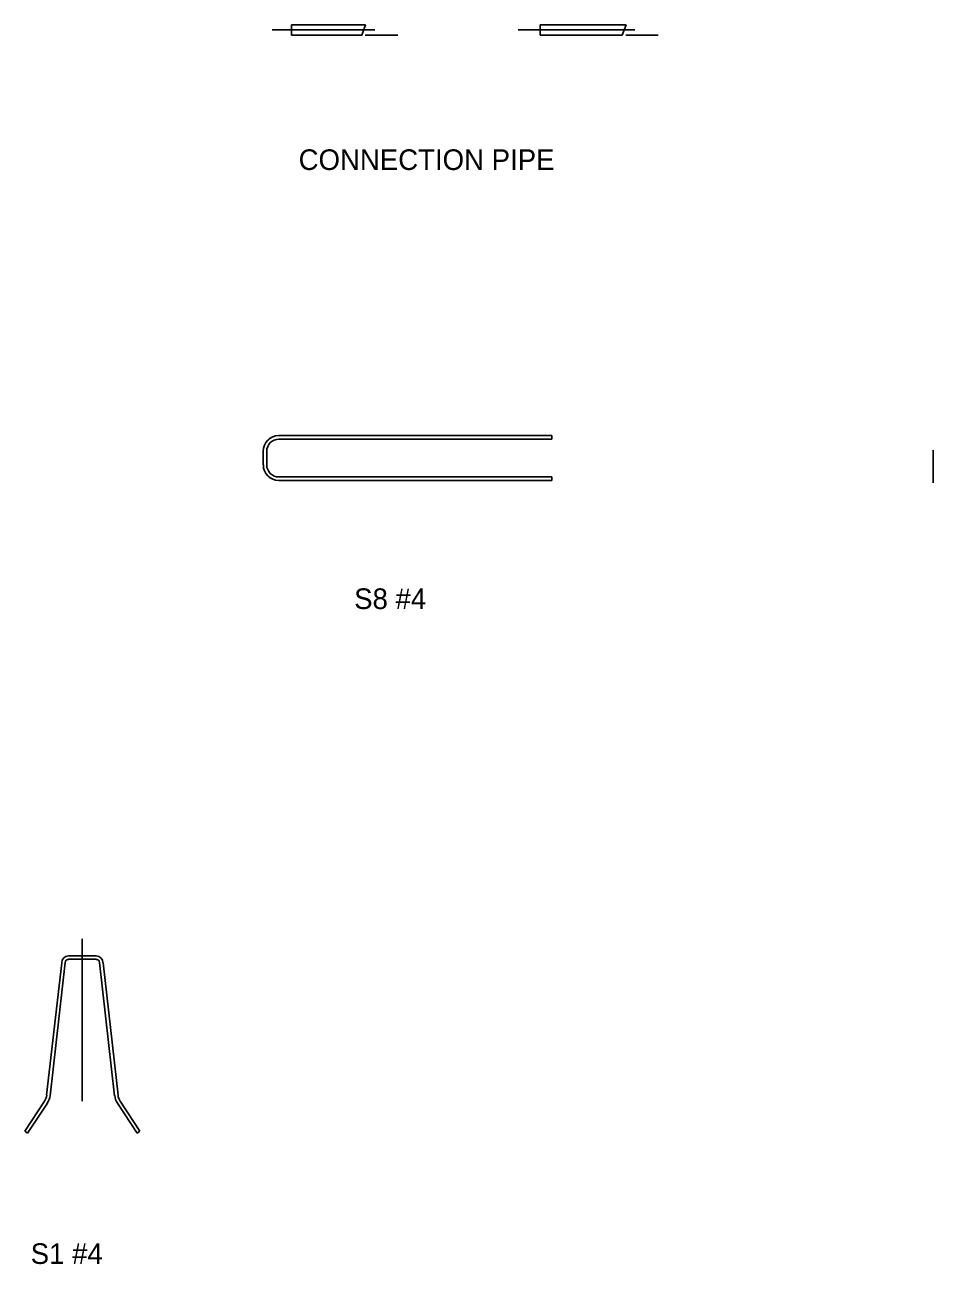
# Model space of a CAD drawing. Extents: x 3667.2 to 3717.5, y 409.8 to 444.1.
# Drawn here: x 3694.29 to 3705.3, y 409.88 to 424.9 of the extents above; entities that cross this region are included whole.
import ezdxf

# ---------------------------------------------------------------- set-up
doc = ezdxf.new("R2010")
doc.units = 0
for name, color, linetype in [('df_PIPE', 7, 'Continuous'), ('stage_NO-PLOT', 7, 'Continuous'), ('str_Center-Line-A', 7, 'Continuous'), ('str_Reinforcement-A', 7, 'Continuous'), ('str_Reinforcement-E', 7, 'Continuous'), ('str_Reinforcement-F', 7, 'Continuous'), ('tcd_RAILING-anno', 7, 'Continuous')]:
    doc.layers.add(name, color=color, linetype=linetype)

msp = doc.modelspace()

# ---------------------------------------------------------------- linework, layer by layer
at = {"layer": 'df_PIPE'}
for p, q in [((3697.52, 424.902), (3698.416, 424.902)), ((3697.52, 424.777), (3697.52, 424.902)), ((3698.416, 424.902), (3698.371, 424.777)), ((3701.575, 424.902), (3700.534, 424.902)), ((3700.534, 424.902), (3700.534, 424.777)), ((3701.53, 424.777), (3701.575, 424.902)), ((3698.371, 424.777), (3697.52, 424.777)), ((3700.534, 424.777), (3701.53, 424.777))]:
    msp.add_line(p, q, dxfattribs=at)
at = {"layer": 'str_Center-Line-A'}
for p, q in [((3697.283, 424.84), (3698.53, 424.84)), ((3700.267, 424.84), (3701.683, 424.84)), ((3694.983, 413.819), (3694.983, 411.854))]:
    msp.add_line(p, q, dxfattribs=at)
at = {"layer": 'str_Reinforcement-A'}
for p, q in [((3694.733, 413.53), (3694.55, 411.924)), ((3694.592, 411.919), (3694.776, 413.535)), ((3695.151, 413.613), (3694.817, 413.613)), ((3694.817, 413.572), (3695.151, 413.572)), ((3695.191, 413.535), (3695.375, 411.919)), ((3695.416, 411.924), (3695.234, 413.53)), ((3694.524, 411.851), (3694.286, 411.488)), ((3694.32, 411.465), (3694.559, 411.828)), ((3695.408, 411.828), (3695.647, 411.465)), ((3695.681, 411.488), (3695.443, 411.851)), ((3694.286, 411.488), (3694.32, 411.465)), ((3695.647, 411.465), (3695.681, 411.488))]:
    msp.add_line(p, q, dxfattribs=at)
for centre, radius, start, end in [((3694.817, 413.53), 0.0833, 90, 180), ((3694.817, 413.53), 0.0417, 90, 173.5092), ((3695.15, 413.53), 0.0833, 0, 90), ((3695.15, 413.53), 0.0417, 6.4908, 90), ((3694.385, 411.943), 0.167, 326.6593, 353.5092), ((3694.385, 411.943), 0.208, 326.6593, 353.5092), ((3695.582, 411.943), 0.208, 186.4908, 213.3407), ((3695.582, 411.943), 0.167, 186.4908, 213.3407)]:
    msp.add_arc(centre, radius, start, end, dxfattribs=at)
at = {"layer": 'str_Reinforcement-E'}
msp.add_line((3705.3, 419.349), (3705.3, 419.745), dxfattribs=at)
at = {"layer": 'str_Reinforcement-F'}
for p, q in [((3700.677, 419.921), (3697.365, 419.921)), ((3697.365, 419.879), (3700.677, 419.879)), ((3700.677, 419.879), (3700.677, 419.921)), ((3697.177, 419.733), (3697.177, 419.566)), ((3697.219, 419.566), (3697.219, 419.733)), ((3700.677, 419.421), (3697.365, 419.421)), ((3700.677, 419.379), (3700.677, 419.421)), ((3697.365, 419.379), (3700.677, 419.379))]:
    msp.add_line(p, q, dxfattribs=at)
for centre, radius, start, end in [((3697.365, 419.733), 0.188, 90, 180), ((3697.365, 419.733), 0.146, 90, 180), ((3697.365, 419.566), 0.187, 180, 270), ((3697.365, 419.566), 0.146, 180, 270)]:
    msp.add_arc(centre, radius, start, end, dxfattribs=at)
at = {"layer": 'tcd_RAILING-anno'}
for p, q in [((3698.412, 424.777), (3698.807, 424.777)), ((3701.571, 424.777), (3701.966, 424.777))]:
    msp.add_line(p, q, dxfattribs=at)

# ---------------------------------------------------------------- texts
at = {"layer": 'stage_NO-PLOT'}
for s, p in [('CONNECTION PIPE', (3697.606, 423.142)), ('S8 #4', (3698.279, 417.819)), ('S1 #4', (3694.357, 409.879))]:
    msp.add_text(s, height=0.25, dxfattribs=at).set_placement(p)

doc.saveas('drawing.dxf')
